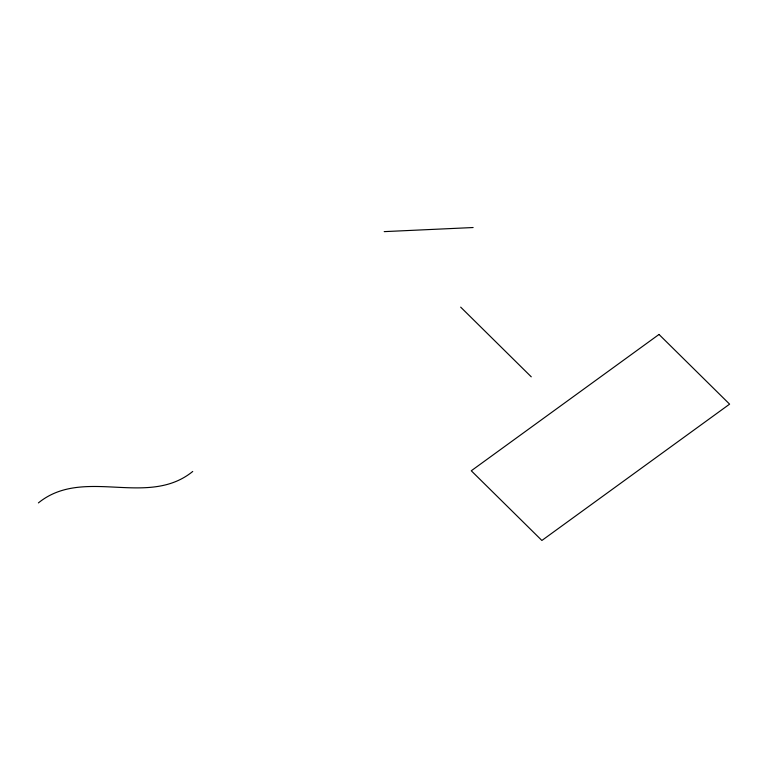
<?xml version="1.0" encoding="UTF-8"?>
<svg xmlns="http://www.w3.org/2000/svg" width="768" height="768" viewBox="0 0 768 768"><rect width="100%" height="100%" fill="white"/><g stroke="black" fill="none" stroke-linecap="round" stroke-linejoin="round"><path stroke-width="1.15" d="M38.4 502.906C83.674 466.09 147.456 508.272 192.73 471.466M384.202 231.629L473.126 227.53M460.675 307.133L531.264 376.829M659.011 334.454L471.283 470.774L541.882 540.47L729.6 404.15L659.011 334.454"/></g></svg>
